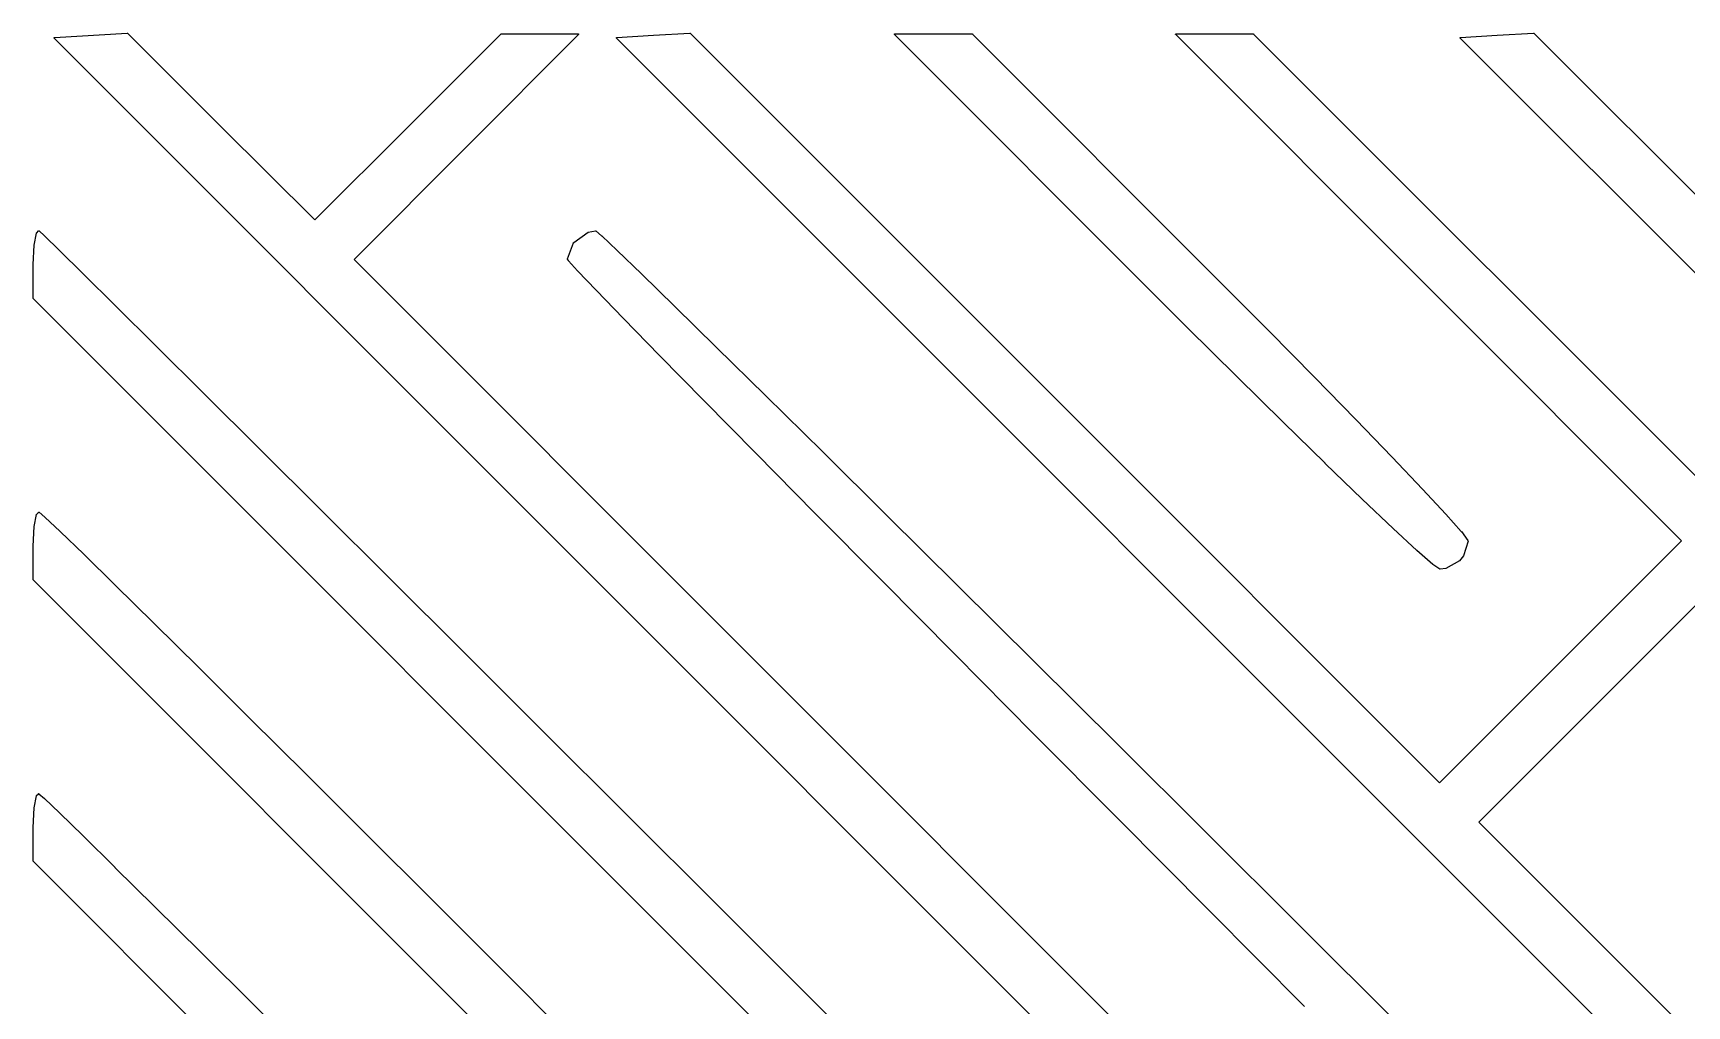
# Model space of a CAD drawing. Extents: x 110 to 150, y -100 to -60.
# Drawn here: x 110.01 to 129.93, y -71.71 to -60 of the extents above; entities that cross this region are included whole.
import ezdxf

# ---------------------------------------------------------------- set-up
doc = ezdxf.new("R2010")
doc.units = 0
doc.layers.add('BLACK', color=7, linetype='CONTINUOUS')

msp = doc.modelspace()

# ---------------------------------------------------------------- linework, layer by layer
at = {"layer": 'BLACK', "linetype": 'CONTINUOUS'}
for p, q in [((110.266, -60.059), (110.267, -60.0588)), ((110.266, -60.0592), (110.266, -60.059)), ((110.266, -60.0593), (110.266, -60.0592)), ((110.266, -60.0597), (110.266, -60.0593)), ((110.266, -60.06), (110.266, -60.0597)), ((110.266, -60.0601), (110.266, -60.06)), ((110.266, -60.0603), (110.266, -60.0601)), ((110.266, -60.0606), (110.266, -60.0603)), ((110.266, -60.0609), (110.266, -60.0606)), ((110.266, -60.0611), (110.266, -60.0609)), ((110.266, -60.0613), (110.266, -60.0611)), ((110.266, -60.0616), (110.266, -60.0613)), ((110.266, -60.0619), (110.266, -60.0616)), ((110.266, -60.0621), (110.266, -60.0619)), ((110.266, -60.0622), (110.266, -60.0621)), ((110.266, -60.0625), (110.266, -60.0622)), ((110.266, -60.0629), (110.266, -60.0625)), ((110.266, -60.063), (110.266, -60.0629)), ((110.267, -60.0631), (110.266, -60.063)), ((110.267, -60.0576), (110.268, -60.0574)), ((110.267, -60.0577), (110.267, -60.0576)), ((110.267, -60.0579), (110.267, -60.0577)), ((110.267, -60.0582), (110.267, -60.0579)), ((110.267, -60.0583), (110.267, -60.0582)), ((110.267, -60.0585), (110.267, -60.0583)), ((110.267, -60.0588), (110.267, -60.0585)), ((110.267, -60.0634), (110.267, -60.0631)), ((110.267, -60.0637), (110.267, -60.0634)), ((110.267, -60.0638), (110.267, -60.0637)), ((110.267, -60.064), (110.267, -60.0638)), ((110.267, -60.0642), (110.267, -60.064)), ((110.267, -60.0645), (110.267, -60.0642)), ((130.123, -79.9188), (110.267, -60.0645)), ((110.267, -60.0645), (110.267, -60.0645)), ((110.268, -60.0568), (110.269, -60.0567)), ((110.268, -60.0569), (110.268, -60.0568)), ((110.268, -60.057), (110.268, -60.0569)), ((110.268, -60.0572), (110.268, -60.057)), ((110.268, -60.0574), (110.268, -60.0572)), ((110.269, -60.0563), (110.27, -60.0562)), ((110.269, -60.0564), (110.269, -60.0563)), ((110.269, -60.0565), (110.269, -60.0564)), ((110.269, -60.0564), (110.269, -60.0564)), ((110.269, -60.0567), (110.269, -60.0565)), ((110.27, -60.0561), (110.271, -60.056)), ((110.27, -60.0562), (110.27, -60.0561)), ((110.27, -60.0561), (110.27, -60.0561)), ((110.27, -60.0561), (110.27, -60.0561)), ((110.271, -60.056), (111.149, -60.0038)), ((111.149, -60.0038), (111.149, -60.0038)), ((111.149, -60.0038), (111.149, -60.0038)), ((111.149, -60.0038), (111.149, -60.0038)), ((111.149, -60.0038), (111.15, -60.0038)), ((111.15, -60.0038), (111.15, -60.0038)), ((111.15, -60.0038), (111.15, -60.0039)), ((111.15, -60.0039), (111.15, -60.0039)), ((111.15, -60.0039), (111.151, -60.004)), ((111.151, -60.004), (111.151, -60.0041)), ((111.151, -60.0041), (111.151, -60.0041)), ((111.151, -60.0041), (111.151, -60.0042)), ((111.151, -60.0042), (111.152, -60.0043)), ((111.152, -60.0043), (111.152, -60.0045)), ((111.152, -60.0045), (111.152, -60.0046)), ((111.152, -60.0046), (111.152, -60.0046)), ((111.152, -60.0046), (111.153, -60.0049)), ((111.153, -60.0049), (111.153, -60.0051)), ((111.153, -60.0051), (111.153, -60.0052)), ((111.153, -60.0052), (111.153, -60.0052)), ((111.153, -60.0052), (112.281, -61.1308)), ((114.525, -61.1357), (115.648, -60.0151)), ((116.582, -60.0222), (115.229, -61.3773)), ((115.648, -60.0148), (115.649, -60.0145)), ((115.648, -60.0151), (115.648, -60.0148)), ((115.648, -60.0151), (115.648, -60.0151)), ((115.649, -60.014), (115.65, -60.0139)), ((115.649, -60.0143), (115.649, -60.014)), ((115.649, -60.014), (115.649, -60.014)), ((115.649, -60.014), (115.649, -60.014)), ((115.649, -60.0145), (115.649, -60.0143)), ((115.649, -60.0145), (115.649, -60.0145)), ((115.649, -60.0145), (115.649, -60.0145)), ((115.65, -60.0138), (115.651, -60.0137)), ((115.65, -60.0139), (115.65, -60.0138)), ((115.65, -60.0138), (115.65, -60.0138)), ((115.65, -60.0138), (115.65, -60.0138)), ((115.651, -60.0137), (115.651, -60.0137)), ((115.651, -60.0137), (116.578, -60.0137)), ((116.578, -60.0137), (116.579, -60.0137)), ((116.579, -60.0137), (116.579, -60.0138)), ((116.579, -60.0138), (116.579, -60.0138)), ((116.579, -60.0138), (116.579, -60.0138)), ((116.579, -60.0138), (116.58, -60.0139)), ((116.58, -60.0139), (116.58, -60.0141)), ((116.58, -60.0141), (116.58, -60.0141)), ((116.58, -60.0141), (116.58, -60.0141)), ((116.58, -60.0141), (116.581, -60.0144)), ((116.581, -60.0144), (116.581, -60.0145)), ((116.581, -60.0145), (116.581, -60.0145)), ((116.581, -60.0145), (116.581, -60.0145)), ((116.581, -60.0145), (116.582, -60.0148)), ((116.582, -60.0148), (116.582, -60.0152)), ((116.582, -60.0152), (116.582, -60.0152)), ((116.582, -60.0152), (116.582, -60.0152)), ((116.582, -60.0152), (116.582, -60.0154)), ((116.582, -60.0154), (116.583, -60.0159)), ((116.583, -60.0214), (116.582, -60.0215)), ((116.582, -60.0215), (116.582, -60.0215)), ((116.582, -60.0215), (116.582, -60.0218)), ((116.582, -60.0218), (116.582, -60.0222)), ((116.583, -60.0159), (116.583, -60.0159)), ((116.583, -60.0159), (116.583, -60.0159)), ((116.583, -60.0159), (116.583, -60.0164)), ((116.583, -60.0164), (116.583, -60.0168)), ((116.583, -60.0168), (116.583, -60.0168)), ((116.583, -60.0168), (116.583, -60.0168)), ((116.583, -60.0168), (116.583, -60.0173)), ((116.583, -60.0173), (116.583, -60.0177)), ((116.583, -60.0177), (116.583, -60.0177)), ((116.583, -60.0177), (116.583, -60.0177)), ((116.583, -60.0177), (116.583, -60.0182)), ((116.583, -60.0182), (116.583, -60.0187)), ((116.583, -60.0187), (116.583, -60.0187)), ((116.583, -60.0187), (116.583, -60.0187)), ((116.583, -60.0187), (116.583, -60.0191)), ((116.583, -60.0191), (116.583, -60.0197)), ((116.583, -60.0197), (116.583, -60.0197)), ((116.583, -60.0197), (116.583, -60.0197)), ((116.583, -60.0197), (116.583, -60.0199)), ((116.583, -60.0199), (116.583, -60.0206)), ((116.583, -60.0206), (116.583, -60.0206)), ((116.583, -60.0206), (116.583, -60.0206)), ((116.583, -60.0206), (116.583, -60.0209)), ((116.583, -60.0209), (116.583, -60.0214)), ((117.039, -60.06), (117.04, -60.0597)), ((117.039, -60.0601), (117.039, -60.06)), ((117.039, -60.0603), (117.039, -60.0601)), ((117.039, -60.0606), (117.039, -60.0603)), ((117.039, -60.0609), (117.039, -60.0606)), ((117.039, -60.0611), (117.039, -60.0609)), ((117.039, -60.0613), (117.039, -60.0611)), ((117.039, -60.0616), (117.039, -60.0613)), ((117.039, -60.0619), (117.039, -60.0616)), ((117.039, -60.0621), (117.039, -60.0619)), ((117.039, -60.0622), (117.039, -60.0621)), ((117.04, -60.0625), (117.039, -60.0622)), ((117.04, -60.0579), (117.041, -60.0577)), ((117.04, -60.0582), (117.04, -60.0579)), ((117.04, -60.0583), (117.04, -60.0582)), ((117.04, -60.0585), (117.04, -60.0583)), ((117.04, -60.0588), (117.04, -60.0585)), ((117.04, -60.059), (117.04, -60.0588)), ((117.04, -60.0592), (117.04, -60.059)), ((117.04, -60.0593), (117.04, -60.0592)), ((117.04, -60.0597), (117.04, -60.0593)), ((117.04, -60.0629), (117.04, -60.0625)), ((117.04, -60.063), (117.04, -60.0629)), ((117.04, -60.0631), (117.04, -60.063)), ((117.04, -60.0634), (117.04, -60.0631)), ((117.04, -60.0637), (117.04, -60.0634)), ((117.04, -60.0638), (117.04, -60.0637)), ((117.04, -60.064), (117.04, -60.0638)), ((117.041, -60.0642), (117.04, -60.064)), ((117.041, -60.0569), (117.042, -60.0568)), ((117.041, -60.057), (117.041, -60.0569)), ((117.041, -60.0572), (117.041, -60.057)), ((117.041, -60.0574), (117.041, -60.0572)), ((117.041, -60.0576), (117.041, -60.0574)), ((117.041, -60.0577), (117.041, -60.0576)), ((117.041, -60.0645), (117.041, -60.0642)), ((133.721, -76.7438), (117.041, -60.0645)), ((117.041, -60.0645), (117.041, -60.0645)), ((117.042, -60.0564), (117.043, -60.0563)), ((117.042, -60.0565), (117.042, -60.0564)), ((117.042, -60.0564), (117.042, -60.0564)), ((117.042, -60.0567), (117.042, -60.0565)), ((117.042, -60.0568), (117.042, -60.0567)), ((117.043, -60.0562), (117.043, -60.0561)), ((117.043, -60.0561), (117.043, -60.0561)), ((117.043, -60.0561), (117.044, -60.0561)), ((117.043, -60.0563), (117.043, -60.0562)), ((117.044, -60.056), (117.484, -60.0299)), ((117.044, -60.0561), (117.044, -60.056)), ((117.484, -60.0299), (117.924, -60.0037)), ((117.484, -60.0299), (117.484, -60.0299)), ((117.924, -60.0037), (117.924, -60.0037)), ((117.924, -60.0037), (117.924, -60.0037)), ((117.924, -60.0037), (117.924, -60.0037)), ((117.924, -60.0037), (117.925, -60.0038)), ((117.925, -60.0038), (117.925, -60.0038)), ((117.925, -60.0038), (117.925, -60.0038)), ((117.925, -60.0038), (117.925, -60.0038)), ((117.925, -60.0038), (117.926, -60.0039)), ((117.926, -60.0039), (117.926, -60.004)), ((117.926, -60.004), (117.926, -60.0041)), ((117.926, -60.0041), (117.926, -60.0041)), ((117.926, -60.0041), (117.927, -60.0043)), ((117.927, -60.0043), (117.927, -60.0044)), ((117.927, -60.0044), (117.927, -60.0045)), ((117.927, -60.0045), (117.927, -60.0046)), ((117.927, -60.0046), (117.928, -60.0048)), ((117.928, -60.0048), (117.928, -60.005)), ((117.928, -60.005), (117.928, -60.0051)), ((117.928, -60.0051), (117.928, -60.0052)), ((117.928, -60.0052), (122.442, -64.5184)), ((120.386, -60.0172), (120.387, -60.0167)), ((120.386, -60.0176), (120.386, -60.0172)), ((120.386, -60.0177), (120.386, -60.0176)), ((120.386, -60.0183), (120.386, -60.0177)), ((120.386, -60.0177), (120.386, -60.0177)), ((120.386, -60.0186), (120.386, -60.0183)), ((120.386, -60.0191), (120.386, -60.0186)), ((120.386, -60.0186), (120.386, -60.0186)), ((120.386, -60.0186), (120.386, -60.0186)), ((120.386, -60.0196), (120.386, -60.0191)), ((120.386, -60.02), (120.386, -60.0196)), ((120.386, -60.0196), (120.386, -60.0196)), ((120.386, -60.0196), (120.386, -60.0196)), ((120.387, -60.0205), (120.386, -60.02)), ((120.387, -60.0155), (120.388, -60.0151)), ((120.387, -60.0159), (120.387, -60.0155)), ((120.387, -60.0163), (120.387, -60.0159)), ((120.387, -60.0159), (120.387, -60.0159)), ((120.387, -60.0159), (120.387, -60.0159)), ((120.387, -60.0167), (120.387, -60.0163)), ((120.387, -60.0167), (120.387, -60.0167)), ((120.387, -60.0167), (120.387, -60.0167)), ((120.387, -60.0209), (120.387, -60.0205)), ((120.387, -60.0205), (120.387, -60.0205)), ((120.387, -60.0205), (120.387, -60.0205)), ((120.387, -60.0214), (120.387, -60.0209)), ((120.387, -60.0217), (120.387, -60.0214)), ((120.387, -60.0214), (120.387, -60.0214)), ((120.387, -60.0214), (120.387, -60.0214)), ((120.388, -60.0222), (120.387, -60.0217)), ((120.388, -60.0145), (120.389, -60.0143)), ((120.388, -60.0148), (120.388, -60.0145)), ((120.388, -60.0145), (120.388, -60.0145)), ((120.388, -60.0145), (120.388, -60.0145)), ((120.388, -60.0151), (120.388, -60.0148)), ((120.388, -60.0151), (120.388, -60.0151)), ((120.388, -60.0151), (120.388, -60.0151)), ((123.604, -63.2395), (120.388, -60.0222)), ((120.388, -60.0222), (120.388, -60.0222)), ((120.389, -60.014), (120.39, -60.0139)), ((120.389, -60.0143), (120.389, -60.014)), ((120.389, -60.014), (120.389, -60.014)), ((120.389, -60.014), (120.389, -60.014)), ((120.39, -60.0138), (120.391, -60.0137)), ((120.39, -60.0139), (120.39, -60.0138)), ((120.39, -60.0138), (120.39, -60.0138)), ((120.39, -60.0138), (120.39, -60.0138)), ((120.391, -60.0137), (120.391, -60.0137)), ((120.391, -60.0137), (121.323, -60.0137)), ((121.323, -60.0137), (121.324, -60.0138)), ((121.323, -60.0137), (121.323, -60.0137)), ((121.324, -60.0138), (121.324, -60.0138)), ((121.324, -60.0138), (121.324, -60.0138)), ((121.324, -60.0138), (121.324, -60.0139)), ((121.324, -60.0139), (121.324, -60.0141)), ((121.324, -60.0141), (121.325, -60.0141)), ((121.325, -60.0141), (121.325, -60.0141)), ((121.325, -60.0141), (121.325, -60.0143)), ((121.325, -60.0143), (121.325, -60.0145)), ((121.325, -60.0145), (121.325, -60.0145)), ((121.325, -60.0145), (121.325, -60.0145)), ((121.325, -60.0145), (121.326, -60.0148)), ((121.326, -60.0148), (121.326, -60.0151)), ((121.326, -60.0151), (124.31, -63.0001)), ((123.773, -60.0163), (123.774, -60.0159)), ((123.773, -60.0167), (123.773, -60.0163)), ((123.773, -60.0172), (123.773, -60.0167)), ((123.773, -60.0167), (123.773, -60.0167)), ((123.773, -60.0167), (123.773, -60.0167)), ((123.773, -60.0176), (123.773, -60.0172)), ((123.773, -60.0177), (123.773, -60.0176)), ((123.773, -60.0183), (123.773, -60.0177)), ((123.773, -60.0177), (123.773, -60.0177)), ((123.773, -60.0186), (123.773, -60.0183)), ((123.773, -60.0191), (123.773, -60.0186)), ((123.773, -60.0186), (123.773, -60.0186)), ((123.773, -60.0186), (123.773, -60.0186)), ((123.773, -60.0196), (123.773, -60.0191)), ((123.773, -60.02), (123.773, -60.0196)), ((123.773, -60.0196), (123.773, -60.0196)), ((123.773, -60.0196), (123.773, -60.0196)), ((123.773, -60.0205), (123.773, -60.02)), ((123.773, -60.021), (123.773, -60.0205)), ((123.773, -60.0205), (123.773, -60.0205)), ((123.773, -60.0205), (123.773, -60.0205)), ((123.774, -60.0214), (123.773, -60.021)), ((123.774, -60.0151), (123.775, -60.0148)), ((123.774, -60.0155), (123.774, -60.0151)), ((123.774, -60.0151), (123.774, -60.0151)), ((123.774, -60.0151), (123.774, -60.0151)), ((123.774, -60.0159), (123.774, -60.0155)), ((123.774, -60.0159), (123.774, -60.0159)), ((123.774, -60.0159), (123.774, -60.0159)), ((123.774, -60.0217), (123.774, -60.0214)), ((123.774, -60.0214), (123.774, -60.0214)), ((123.774, -60.0214), (123.774, -60.0214)), ((123.774, -60.0222), (123.774, -60.0217)), ((129.865, -66.1148), (123.774, -60.0222)), ((123.774, -60.0222), (123.774, -60.0222)), ((123.775, -60.0143), (123.776, -60.014)), ((123.775, -60.0145), (123.775, -60.0143)), ((123.775, -60.0148), (123.775, -60.0145)), ((123.775, -60.0145), (123.775, -60.0145)), ((123.775, -60.0145), (123.775, -60.0145)), ((123.776, -60.0139), (123.777, -60.0138)), ((123.776, -60.014), (123.776, -60.0139)), ((123.776, -60.014), (123.776, -60.014)), ((123.776, -60.014), (123.776, -60.014)), ((123.777, -60.0138), (123.777, -60.0137)), ((123.777, -60.0137), (123.778, -60.0137)), ((123.777, -60.0138), (123.777, -60.0138)), ((123.777, -60.0138), (123.777, -60.0138)), ((123.778, -60.0137), (124.709, -60.0137)), ((124.709, -60.0137), (124.709, -60.0137)), ((124.709, -60.0137), (124.71, -60.0138)), ((124.71, -60.0138), (124.71, -60.0138)), ((124.71, -60.0138), (124.71, -60.0138)), ((124.71, -60.0138), (124.71, -60.0139)), ((124.71, -60.0139), (124.71, -60.0141)), ((124.71, -60.0141), (124.71, -60.0141)), ((124.71, -60.0141), (124.711, -60.0141)), ((124.711, -60.0141), (124.711, -60.0143)), ((124.711, -60.0143), (124.711, -60.0145)), ((124.711, -60.0145), (124.711, -60.0145)), ((124.711, -60.0145), (124.711, -60.0145)), ((124.711, -60.0145), (124.712, -60.0148)), ((124.712, -60.0148), (124.712, -60.0151)), ((124.712, -60.0151), (137.348, -72.6517)), ((127.199, -60.0597), (127.2, -60.0593)), ((127.199, -60.06), (127.199, -60.0597)), ((127.199, -60.0601), (127.199, -60.06)), ((127.199, -60.0603), (127.199, -60.0601)), ((127.199, -60.0606), (127.199, -60.0603)), ((127.199, -60.0609), (127.199, -60.0606)), ((127.199, -60.0611), (127.199, -60.0609)), ((127.199, -60.0613), (127.199, -60.0611)), ((127.199, -60.0616), (127.199, -60.0613)), ((127.199, -60.0619), (127.199, -60.0616)), ((127.199, -60.0621), (127.199, -60.0619)), ((127.199, -60.0622), (127.199, -60.0621)), ((127.2, -60.0625), (127.199, -60.0622)), ((127.2, -60.0579), (127.201, -60.0577)), ((127.2, -60.0582), (127.2, -60.0579)), ((127.2, -60.0583), (127.2, -60.0582)), ((127.2, -60.0585), (127.2, -60.0583)), ((127.2, -60.0587), (127.2, -60.0585)), ((127.2, -60.059), (127.2, -60.0587)), ((127.2, -60.0592), (127.2, -60.059)), ((127.2, -60.0593), (127.2, -60.0592)), ((127.2, -60.0629), (127.2, -60.0625)), ((127.2, -60.063), (127.2, -60.0629)), ((127.2, -60.0631), (127.2, -60.063)), ((127.2, -60.0634), (127.2, -60.0631)), ((127.2, -60.0637), (127.2, -60.0634)), ((127.2, -60.0638), (127.2, -60.0637)), ((127.2, -60.064), (127.2, -60.0638)), ((127.2, -60.0642), (127.2, -60.064)), ((127.201, -60.0645), (127.2, -60.0642)), ((127.201, -60.0569), (127.202, -60.0568)), ((127.201, -60.057), (127.201, -60.0569)), ((127.201, -60.0572), (127.201, -60.057)), ((127.201, -60.0574), (127.201, -60.0572)), ((127.201, -60.0576), (127.201, -60.0574)), ((127.201, -60.0577), (127.201, -60.0576)), ((138.589, -71.452), (127.201, -60.0645)), ((127.201, -60.0645), (127.201, -60.0645)), ((127.202, -60.0564), (127.203, -60.0563)), ((127.202, -60.0565), (127.202, -60.0564)), ((127.202, -60.0564), (127.202, -60.0564)), ((127.202, -60.0567), (127.202, -60.0565)), ((127.202, -60.0568), (127.202, -60.0567)), ((127.203, -60.0562), (127.203, -60.0561)), ((127.203, -60.0561), (127.203, -60.0561)), ((127.203, -60.0561), (127.204, -60.0561)), ((127.203, -60.0563), (127.203, -60.0562)), ((127.204, -60.056), (127.644, -60.0299)), ((127.204, -60.0561), (127.204, -60.056)), ((127.644, -60.0299), (128.084, -60.0037)), ((128.084, -60.0037), (128.085, -60.0037)), ((128.085, -60.0037), (128.086, -60.0038)), ((128.085, -60.0037), (128.085, -60.0037)), ((128.085, -60.0037), (128.085, -60.0037)), ((128.085, -60.0037), (128.085, -60.0037)), ((128.086, -60.0038), (128.086, -60.0038)), ((128.086, -60.0038), (128.086, -60.0038)), ((128.086, -60.0038), (128.086, -60.0039)), ((128.086, -60.0039), (128.086, -60.004)), ((128.086, -60.004), (128.087, -60.0041)), ((128.087, -60.0041), (128.087, -60.0041)), ((128.087, -60.0041), (128.087, -60.0043)), ((128.087, -60.0043), (128.087, -60.0044)), ((128.087, -60.0044), (128.087, -60.0045)), ((128.087, -60.0045), (128.088, -60.0045)), ((128.088, -60.0045), (128.088, -60.0048)), ((128.088, -60.0048), (128.088, -60.005)), ((128.088, -60.005), (128.088, -60.0051)), ((128.088, -60.0051), (128.088, -60.0052)), ((128.088, -60.0052), (139.037, -70.9532)), ((112.281, -61.1308), (113.405, -62.2529)), ((113.405, -62.2529), (114.525, -61.1358)), ((114.525, -61.1358), (114.525, -61.1357)), ((114.525, -61.1357), (114.525, -61.1357)), ((115.229, -61.3773), (113.879, -62.7289)), ((110.026, -62.5559), (110.056, -62.411)), ((110.056, -62.4106), (110.057, -62.4103)), ((110.056, -62.4109), (110.056, -62.4106)), ((110.056, -62.411), (110.056, -62.4109)), ((110.057, -62.4089), (110.058, -62.4086)), ((110.057, -62.4092), (110.057, -62.4089)), ((110.057, -62.4093), (110.057, -62.4092)), ((110.057, -62.4094), (110.057, -62.4093)), ((110.057, -62.4097), (110.057, -62.4094)), ((110.057, -62.41), (110.057, -62.4097)), ((110.057, -62.4102), (110.057, -62.41)), ((110.057, -62.4103), (110.057, -62.4102)), ((110.058, -62.4086), (110.079, -62.3859)), ((110.079, -62.3852), (110.08, -62.385)), ((110.079, -62.3853), (110.079, -62.3852)), ((110.079, -62.3856), (110.079, -62.3853)), ((110.079, -62.3853), (110.079, -62.3853)), ((110.079, -62.3859), (110.079, -62.3856)), ((110.079, -62.3859), (110.079, -62.3859)), ((110.08, -62.3848), (110.081, -62.3846)), ((110.08, -62.385), (110.08, -62.3848)), ((110.08, -62.3848), (110.08, -62.3848)), ((110.08, -62.3848), (110.08, -62.3848)), ((110.081, -62.3845), (110.082, -62.3844)), ((110.081, -62.3846), (110.081, -62.3845)), ((110.081, -62.3845), (110.081, -62.3845)), ((110.081, -62.3845), (110.081, -62.3845)), ((110.082, -62.3844), (110.082, -62.3843)), ((110.082, -62.3843), (110.082, -62.3843)), ((110.082, -62.3843), (110.082, -62.3843)), ((110.082, -62.3843), (110.082, -62.3844)), ((110.082, -62.3844), (110.083, -62.3844)), ((110.083, -62.3844), (110.083, -62.3844)), ((110.083, -62.3844), (110.083, -62.3844)), ((110.083, -62.3844), (110.083, -62.3845)), ((110.083, -62.3845), (110.084, -62.3846)), ((110.084, -62.3846), (110.084, -62.3847)), ((110.084, -62.3847), (110.084, -62.3847)), ((110.084, -62.3847), (110.084, -62.3848)), ((110.084, -62.3848), (110.085, -62.3851)), ((110.085, -62.3851), (110.085, -62.3851)), ((110.085, -62.3851), (110.085, -62.3851)), ((110.085, -62.3851), (110.085, -62.3853)), ((110.085, -62.3853), (110.086, -62.3856)), ((110.086, -62.3856), (110.15, -62.4447)), ((110.15, -62.4447), (110.15, -62.4447)), ((110.15, -62.4447), (110.15, -62.4447)), ((110.15, -62.4447), (110.15, -62.4448)), ((110.15, -62.4448), (110.329, -62.6181)), ((116.449, -62.7221), (116.522, -62.5264)), ((116.522, -62.5255), (116.523, -62.5251)), ((116.522, -62.5259), (116.522, -62.5255)), ((116.522, -62.5255), (116.522, -62.5255)), ((116.522, -62.5255), (116.522, -62.5255)), ((116.522, -62.5264), (116.522, -62.5259)), ((116.522, -62.5264), (116.522, -62.5264)), ((116.523, -62.5244), (116.524, -62.5241)), ((116.523, -62.5247), (116.523, -62.5244)), ((116.523, -62.5248), (116.523, -62.5247)), ((116.523, -62.5247), (116.523, -62.5247)), ((116.523, -62.5251), (116.523, -62.5248)), ((116.524, -62.5241), (116.697, -62.3997)), ((116.524, -62.5241), (116.524, -62.5241)), ((116.524, -62.5241), (116.524, -62.5241)), ((116.524, -62.5241), (116.524, -62.5241)), ((116.697, -62.3997), (116.698, -62.3996)), ((116.697, -62.3997), (116.697, -62.3997)), ((116.698, -62.3992), (116.699, -62.3991)), ((116.698, -62.3994), (116.698, -62.3992)), ((116.698, -62.3992), (116.698, -62.3992)), ((116.698, -62.3995), (116.698, -62.3994)), ((116.698, -62.3996), (116.698, -62.3995)), ((116.699, -62.3989), (116.787, -62.3844)), ((116.699, -62.399), (116.699, -62.3989)), ((116.699, -62.3989), (116.699, -62.3989)), ((116.699, -62.3989), (116.699, -62.3989)), ((116.699, -62.3991), (116.699, -62.399)), ((116.787, -62.3844), (116.787, -62.3843)), ((116.787, -62.3843), (116.788, -62.3844)), ((116.787, -62.3844), (116.787, -62.3844)), ((116.787, -62.3844), (116.787, -62.3844)), ((116.788, -62.3844), (116.788, -62.3843)), ((116.788, -62.3843), (116.788, -62.3844)), ((116.788, -62.3844), (116.788, -62.3844)), ((116.788, -62.3844), (116.789, -62.3844)), ((116.789, -62.3844), (116.789, -62.3845)), ((116.789, -62.3845), (116.789, -62.3845)), ((116.789, -62.3845), (116.789, -62.3846)), ((116.789, -62.3846), (116.79, -62.3847)), ((116.79, -62.3847), (116.79, -62.3848)), ((116.79, -62.3848), (116.79, -62.3849)), ((116.79, -62.3849), (116.79, -62.385)), ((116.79, -62.385), (116.791, -62.3851)), ((116.791, -62.3851), (116.791, -62.3853)), ((116.791, -62.3853), (116.791, -62.3854)), ((116.791, -62.3854), (116.791, -62.3855)), ((116.791, -62.3855), (116.861, -62.4446)), ((116.861, -62.4446), (116.861, -62.4447)), ((116.861, -62.4447), (116.861, -62.4447)), ((116.861, -62.4447), (116.862, -62.4448)), ((116.862, -62.4448), (117.046, -62.6189)), ((110.014, -62.7911), (110.026, -62.5567)), ((110.026, -62.5562), (110.026, -62.5559)), ((110.026, -62.5566), (110.026, -62.5562)), ((110.026, -62.5567), (110.026, -62.5566)), ((110.329, -62.6181), (110.329, -62.6181)), ((110.329, -62.6181), (110.329, -62.6181)), ((110.329, -62.6181), (110.616, -62.9003)), ((113.879, -62.7289), (131.93, -80.7802)), ((116.448, -62.7229), (116.449, -62.7225)), ((116.448, -62.723), (116.448, -62.7229)), ((116.448, -62.7235), (116.448, -62.723)), ((116.448, -62.723), (116.448, -62.723)), ((116.448, -62.7239), (116.448, -62.7235)), ((116.448, -62.724), (116.448, -62.7239)), ((116.448, -62.7244), (116.448, -62.724)), ((116.448, -62.724), (116.448, -62.724)), ((116.448, -62.7249), (116.448, -62.7244)), ((116.448, -62.725), (116.448, -62.7249)), ((116.448, -62.7249), (116.448, -62.7249)), ((116.449, -62.7254), (116.448, -62.725)), ((116.449, -62.7225), (116.449, -62.7221)), ((116.449, -62.7258), (116.449, -62.7254)), ((116.449, -62.7259), (116.449, -62.7258)), ((116.449, -62.7263), (116.449, -62.7259)), ((116.449, -62.7259), (116.449, -62.7259)), ((116.449, -62.7267), (116.449, -62.7263)), ((116.46, -62.7428), (116.449, -62.7267)), ((116.449, -62.7267), (116.449, -62.7267)), ((117.046, -62.6189), (117.047, -62.619)), ((117.047, -62.619), (117.047, -62.619)), ((117.047, -62.619), (117.341, -62.9033)), ((110.014, -62.7912), (110.014, -62.7911)), ((110.014, -62.7913), (110.014, -62.7912)), ((110.014, -63.1934), (110.014, -62.7913)), ((110.616, -62.9003), (110.616, -62.9003)), ((110.616, -62.9003), (110.616, -62.9003)), ((110.616, -62.9003), (111.007, -63.2857)), ((116.461, -62.743), (116.46, -62.7428)), ((116.461, -62.7432), (116.461, -62.743)), ((116.461, -62.7433), (116.461, -62.7432)), ((116.571, -62.8639), (116.461, -62.7433)), ((116.571, -62.864), (116.571, -62.8639)), ((116.571, -62.8639), (116.571, -62.8639)), ((116.571, -62.8639), (116.571, -62.8639)), ((116.793, -63.0972), (116.571, -62.864)), ((117.341, -62.9033), (117.341, -62.9033)), ((117.341, -62.9033), (117.741, -63.293)), ((116.793, -63.0973), (116.793, -63.0972)), ((117.124, -63.4384), (116.793, -63.0973)), ((124.31, -63.0001), (124.31, -63.0001)), ((124.31, -63.0001), (124.897, -63.5892)), ((110.014, -63.1939), (110.014, -63.1934)), ((110.014, -63.1943), (110.014, -63.1939)), ((110.014, -63.1944), (110.014, -63.1943)), ((110.014, -63.1943), (110.014, -63.1943)), ((110.014, -63.1948), (110.014, -63.1944)), ((110.014, -63.1953), (110.014, -63.1948)), ((110.014, -63.1957), (110.014, -63.1953)), ((110.014, -63.1953), (110.014, -63.1953)), ((110.014, -63.1953), (110.014, -63.1953)), ((110.014, -63.1961), (110.014, -63.1957)), ((110.015, -63.1962), (110.014, -63.1961)), ((110.014, -63.1961), (110.014, -63.1961)), ((110.015, -63.1965), (110.015, -63.1962)), ((110.015, -63.1969), (110.015, -63.1965)), ((119.942, -73.1241), (110.015, -63.1969)), ((110.015, -63.1969), (110.015, -63.1969)), ((111.007, -63.2857), (111.007, -63.2857)), ((111.007, -63.2857), (111.494, -63.7689)), ((117.741, -63.293), (117.741, -63.293)), ((117.741, -63.293), (117.741, -63.293)), ((117.741, -63.293), (118.241, -63.7832)), ((123.912, -63.5469), (123.604, -63.2395)), ((123.604, -63.2395), (123.604, -63.2395)), ((117.124, -63.4385), (117.124, -63.4384)), ((117.558, -63.8826), (117.124, -63.4385)), ((124.509, -64.139), (123.912, -63.5469)), ((123.912, -63.5469), (123.912, -63.5469)), ((123.912, -63.5469), (123.912, -63.5469)), ((124.897, -63.5892), (124.897, -63.5892)), ((124.897, -63.5892), (125.445, -64.1449)), ((111.494, -63.7689), (111.494, -63.769)), ((111.494, -63.769), (111.494, -63.769)), ((111.494, -63.769), (112.074, -64.3443)), ((117.558, -63.8827), (117.558, -63.8826)), ((118.091, -64.425), (117.558, -63.8827)), ((118.241, -63.7832), (118.241, -63.7832)), ((118.241, -63.7832), (118.837, -64.3691)), ((125.066, -64.6879), (124.509, -64.139)), ((124.509, -64.139), (124.509, -64.139)), ((124.509, -64.139), (124.509, -64.139)), ((125.445, -64.1449), (125.445, -64.1449)), ((125.445, -64.1449), (125.445, -64.145)), ((125.445, -64.145), (125.943, -64.6553)), ((112.074, -64.3443), (112.074, -64.3443)), ((112.074, -64.3443), (112.74, -65.0064)), ((118.091, -64.4251), (118.091, -64.425)), ((118.091, -64.425), (118.091, -64.425)), ((118.717, -65.0608), (118.091, -64.4251)), ((118.837, -64.3691), (118.837, -64.3691)), ((118.837, -64.3691), (119.523, -65.0458)), ((122.442, -64.5184), (126.952, -69.028)), ((125.574, -65.1825), (125.066, -64.6879)), ((125.066, -64.6879), (125.066, -64.6879)), ((125.066, -64.6879), (125.066, -64.6879)), ((125.943, -64.6553), (125.943, -64.6553)), ((125.943, -64.6553), (125.943, -64.6553)), ((125.943, -64.6553), (126.381, -65.1084)), ((112.74, -65.0064), (112.74, -65.0064)), ((112.74, -65.0064), (113.487, -65.7496)), ((118.718, -65.0608), (118.717, -65.0608)), ((119.433, -65.7851), (118.718, -65.0608)), ((119.523, -65.0458), (119.523, -65.0458)), ((119.523, -65.0458), (120.294, -65.8086)), ((126.381, -65.1084), (126.381, -65.1084)), ((126.381, -65.1084), (126.381, -65.1084)), ((126.381, -65.1084), (126.746, -65.4922)), ((125.574, -65.1826), (125.574, -65.1825)), ((125.574, -65.1825), (125.574, -65.1825)), ((126.019, -65.612), (125.574, -65.1826)), ((126.746, -65.4922), (126.746, -65.4923)), ((126.746, -65.4923), (126.746, -65.4923)), ((126.746, -65.4923), (127.027, -65.795)), ((126.391, -65.9652), (126.019, -65.612)), ((126.019, -65.612), (126.019, -65.612)), ((126.019, -65.612), (126.019, -65.612)), ((110.026, -65.9425), (110.056, -65.7977)), ((110.056, -65.7976), (110.057, -65.7973)), ((110.056, -65.7977), (110.056, -65.7976)), ((110.057, -65.7956), (110.058, -65.7953)), ((110.057, -65.7958), (110.057, -65.7956)), ((110.057, -65.7959), (110.057, -65.7958)), ((110.057, -65.7961), (110.057, -65.7959)), ((110.057, -65.7964), (110.057, -65.7961)), ((110.057, -65.7967), (110.057, -65.7964)), ((110.057, -65.7968), (110.057, -65.7967)), ((110.057, -65.7969), (110.057, -65.7968)), ((110.057, -65.7973), (110.057, -65.7969)), ((110.058, -65.7953), (110.079, -65.7726)), ((110.079, -65.7719), (110.08, -65.7717)), ((110.079, -65.772), (110.079, -65.7719)), ((110.079, -65.7721), (110.079, -65.772)), ((110.079, -65.7723), (110.079, -65.7721)), ((110.079, -65.7725), (110.079, -65.7723)), ((110.079, -65.7726), (110.079, -65.7725)), ((110.08, -65.7714), (110.081, -65.7713)), ((110.08, -65.7715), (110.08, -65.7714)), ((110.08, -65.7716), (110.08, -65.7715)), ((110.08, -65.7717), (110.08, -65.7716)), ((110.081, -65.7712), (110.081, -65.7711)), ((110.081, -65.7711), (110.082, -65.7711)), ((110.081, -65.7713), (110.081, -65.7712)), ((110.081, -65.7712), (110.081, -65.7712)), ((110.082, -65.7711), (110.082, -65.771)), ((110.082, -65.771), (110.082, -65.771)), ((110.082, -65.771), (110.082, -65.771)), ((110.082, -65.771), (110.083, -65.771)), ((110.083, -65.771), (110.083, -65.771)), ((110.083, -65.771), (110.083, -65.7711)), ((110.083, -65.7711), (110.083, -65.7711)), ((110.083, -65.7711), (110.083, -65.7712)), ((110.083, -65.7712), (110.084, -65.7712)), ((110.084, -65.7712), (110.084, -65.7713)), ((110.084, -65.7713), (110.084, -65.7713)), ((110.084, -65.7713), (110.084, -65.7715)), ((110.084, -65.7715), (110.085, -65.7716)), ((110.085, -65.7716), (110.085, -65.7717)), ((110.085, -65.7717), (110.085, -65.7718)), ((110.085, -65.7718), (110.085, -65.772)), ((110.085, -65.772), (110.086, -65.7721)), ((110.086, -65.7721), (110.157, -65.831)), ((110.157, -65.831), (110.157, -65.831)), ((110.157, -65.831), (110.157, -65.8311)), ((110.157, -65.8311), (110.157, -65.8312)), ((110.157, -65.8312), (110.339, -66.0022)), ((113.487, -65.7496), (113.487, -65.7497)), ((113.487, -65.7497), (113.487, -65.7497)), ((113.487, -65.7497), (114.309, -66.5684)), ((120.233, -66.5931), (119.433, -65.7851)), ((119.433, -65.7851), (119.433, -65.7851)), ((120.294, -65.8086), (120.294, -65.8087)), ((120.294, -65.8087), (120.294, -65.8087)), ((120.294, -65.8087), (121.146, -66.6526)), ((127.027, -65.795), (127.027, -65.795)), ((127.027, -65.795), (127.027, -65.795)), ((127.027, -65.795), (127.027, -65.795)), ((127.027, -65.795), (127.213, -66.0046)), ((110.014, -66.1778), (110.026, -65.9433)), ((110.026, -65.9429), (110.026, -65.9425)), ((110.026, -65.9432), (110.026, -65.9429)), ((110.026, -65.9433), (110.026, -65.9432)), ((110.339, -66.0022), (110.339, -66.0023)), ((110.339, -66.0023), (110.339, -66.0023)), ((110.339, -66.0023), (110.624, -66.2773)), ((126.678, -66.2311), (126.391, -65.9652)), ((126.391, -65.9652), (126.391, -65.9652)), ((126.391, -65.9652), (126.391, -65.9652)), ((126.952, -69.028), (129.865, -66.1148)), ((127.213, -66.0046), (127.213, -66.0047)), ((127.213, -66.0047), (127.213, -66.0048)), ((127.213, -66.0048), (127.214, -66.0049)), ((127.214, -66.0049), (127.293, -66.1095)), ((127.295, -66.1209), (127.239, -66.2941)), ((127.293, -66.1095), (127.293, -66.1095)), ((127.293, -66.1095), (127.293, -66.1099)), ((127.293, -66.1099), (127.293, -66.1102)), ((127.293, -66.1102), (127.293, -66.1103)), ((127.293, -66.1103), (127.293, -66.1104)), ((127.293, -66.1104), (127.293, -66.1107)), ((127.293, -66.1107), (127.293, -66.1111)), ((127.293, -66.1111), (127.295, -66.1179)), ((127.295, -66.1179), (127.295, -66.118)), ((127.295, -66.118), (127.296, -66.1187)), ((127.296, -66.1202), (127.295, -66.1209)), ((127.295, -66.1209), (127.295, -66.1209)), ((127.296, -66.1187), (127.296, -66.119)), ((127.296, -66.119), (127.296, -66.1199)), ((127.296, -66.1199), (127.296, -66.1202)), ((110.014, -66.1779), (110.014, -66.1778)), ((110.014, -66.1778), (110.014, -66.1778)), ((110.014, -66.58), (110.014, -66.1779)), ((110.624, -66.2773), (110.624, -66.2774)), ((110.624, -66.2774), (110.624, -66.2774)), ((110.624, -66.2774), (111.003, -66.6482)), ((126.678, -66.2312), (126.678, -66.2311)), ((126.678, -66.2311), (126.678, -66.2311)), ((126.678, -66.2311), (126.678, -66.2311)), ((126.869, -66.3988), (126.678, -66.2312)), ((127.238, -66.2956), (127.193, -66.3548)), ((127.239, -66.2953), (127.238, -66.2956)), ((127.239, -66.2941), (127.239, -66.2941)), ((127.239, -66.2941), (127.239, -66.2945)), ((127.239, -66.2945), (127.239, -66.2947)), ((127.239, -66.2947), (127.239, -66.2949)), ((127.239, -66.2949), (127.239, -66.295)), ((127.239, -66.295), (127.239, -66.2953)), ((126.869, -66.3989), (126.869, -66.3988)), ((126.87, -66.3991), (126.869, -66.3989)), ((126.953, -66.4574), (126.87, -66.3991)), ((126.87, -66.3991), (126.87, -66.3991)), ((126.953, -66.4576), (126.953, -66.4574)), ((126.954, -66.4578), (126.953, -66.4576)), ((126.954, -66.4579), (126.954, -66.4578)), ((126.954, -66.458), (126.954, -66.4579)), ((126.954, -66.4579), (126.954, -66.4579)), ((126.955, -66.4582), (126.954, -66.458)), ((126.955, -66.4583), (126.955, -66.4582)), ((126.955, -66.4582), (126.955, -66.4582)), ((126.955, -66.4582), (126.955, -66.4582)), ((126.956, -66.4583), (126.955, -66.4583)), ((126.957, -66.4583), (126.956, -66.4583)), ((126.956, -66.4583), (126.956, -66.4583)), ((126.956, -66.4583), (126.956, -66.4583)), ((126.956, -66.4583), (126.956, -66.4583)), ((127.026, -66.4475), (126.957, -66.4583)), ((126.957, -66.4583), (126.957, -66.4583)), ((127.027, -66.4474), (127.026, -66.4475)), ((127.026, -66.4475), (127.026, -66.4475)), ((127.028, -66.447), (127.027, -66.4471)), ((127.027, -66.4471), (127.027, -66.4473)), ((127.027, -66.4473), (127.027, -66.4473)), ((127.027, -66.4473), (127.027, -66.4474)), ((127.191, -66.3561), (127.028, -66.447)), ((127.028, -66.447), (127.028, -66.447)), ((127.192, -66.3561), (127.191, -66.3561)), ((127.191, -66.3561), (127.191, -66.3561)), ((127.193, -66.3552), (127.192, -66.3555)), ((127.192, -66.3555), (127.192, -66.3555)), ((127.192, -66.3555), (127.192, -66.3556)), ((127.192, -66.3556), (127.192, -66.3558)), ((127.192, -66.3558), (127.192, -66.3561)), ((127.193, -66.3548), (127.193, -66.3548)), ((127.193, -66.3548), (127.193, -66.3548)), ((127.193, -66.3548), (127.193, -66.3549)), ((127.193, -66.3549), (127.193, -66.3552)), ((110.014, -66.5805), (110.014, -66.58)), ((110.014, -66.5809), (110.014, -66.5805)), ((110.014, -66.581), (110.014, -66.5809)), ((110.014, -66.5814), (110.014, -66.581)), ((110.014, -66.581), (110.014, -66.581)), ((110.014, -66.5819), (110.014, -66.5814)), ((110.014, -66.5823), (110.014, -66.5819)), ((110.014, -66.5819), (110.014, -66.5819)), ((110.014, -66.5819), (110.014, -66.5819)), ((110.014, -66.5827), (110.014, -66.5823)), ((110.014, -66.5828), (110.014, -66.5827)), ((110.015, -66.5828), (110.014, -66.5828)), ((110.015, -66.5831), (110.015, -66.5828)), ((110.015, -66.5835), (110.015, -66.5831)), ((110.015, -66.5836), (110.015, -66.5835)), ((118.418, -74.9868), (110.015, -66.5836)), ((111.003, -66.6482), (111.003, -66.6483)), ((111.003, -66.6483), (111.469, -67.1067)), ((114.309, -66.5684), (114.309, -66.5684)), ((114.309, -66.5684), (115.202, -67.4574)), ((121.112, -67.4799), (120.233, -66.5931)), ((120.233, -66.5931), (120.233, -66.5931)), ((121.146, -66.6526), (121.146, -66.6526)), ((121.146, -66.6526), (122.074, -67.5729)), ((130.339, -66.5881), (128.882, -68.0448)), ((111.469, -67.1067), (111.469, -67.1067)), ((111.469, -67.1067), (111.469, -67.1067)), ((111.469, -67.1067), (112.013, -67.6445)), ((115.202, -67.4574), (115.202, -67.4574)), ((115.202, -67.4574), (116.158, -68.4109)), ((121.112, -67.48), (121.112, -67.4799)), ((122.065, -68.4408), (121.112, -67.48)), ((112.013, -67.6445), (112.013, -67.6445)), ((112.013, -67.6445), (112.626, -68.2534)), ((122.074, -67.5729), (122.074, -67.573)), ((122.074, -67.573), (122.074, -67.573)), ((122.074, -67.573), (123.073, -68.5649)), ((128.882, -68.0449), (127.425, -69.5015)), ((128.882, -68.0448), (128.882, -68.0449)), ((112.626, -68.2534), (112.626, -68.2534)), ((112.626, -68.2534), (113.302, -68.9254)), ((116.158, -68.4109), (116.158, -68.4109)), ((116.158, -68.4109), (117.173, -69.4234)), ((123.089, -69.4709), (122.065, -68.4408)), ((122.065, -68.4408), (122.065, -68.4408)), ((123.073, -68.5649), (123.073, -68.5649)), ((123.073, -68.5649), (123.073, -68.5649)), ((123.073, -68.5649), (124.137, -69.6235)), ((113.302, -68.9254), (113.302, -68.9254)), ((113.302, -68.9254), (113.302, -68.9254)), ((113.302, -68.9254), (114.031, -69.6521)), ((110.026, -69.3292), (110.056, -69.1843)), ((110.056, -69.1834), (110.057, -69.1831)), ((110.056, -69.1835), (110.056, -69.1834)), ((110.056, -69.1836), (110.056, -69.1835)), ((110.056, -69.184), (110.056, -69.1836)), ((110.056, -69.1843), (110.056, -69.184)), ((110.056, -69.1843), (110.056, -69.1843)), ((110.057, -69.182), (110.078, -69.1593)), ((110.057, -69.1823), (110.057, -69.182)), ((110.057, -69.1825), (110.057, -69.1823)), ((110.057, -69.1826), (110.057, -69.1825)), ((110.057, -69.1828), (110.057, -69.1826)), ((110.057, -69.1831), (110.057, -69.1828)), ((110.078, -69.1592), (110.079, -69.1589)), ((110.078, -69.1593), (110.078, -69.1592)), ((110.079, -69.1586), (110.08, -69.1584)), ((110.079, -69.1587), (110.079, -69.1586)), ((110.079, -69.1586), (110.079, -69.1586)), ((110.079, -69.1589), (110.079, -69.1587)), ((110.08, -69.158), (110.081, -69.1578)), ((110.08, -69.1581), (110.08, -69.158)), ((110.08, -69.1582), (110.08, -69.1581)), ((110.08, -69.1581), (110.08, -69.1581)), ((110.08, -69.1584), (110.08, -69.1582)), ((110.081, -69.1578), (110.081, -69.1577)), ((110.081, -69.1577), (110.082, -69.1577)), ((110.081, -69.1578), (110.081, -69.1578)), ((110.081, -69.1578), (110.081, -69.1578)), ((110.082, -69.1577), (110.082, -69.1577)), ((110.082, -69.1577), (110.082, -69.1577)), ((110.082, -69.1577), (110.082, -69.1577)), ((110.082, -69.1577), (110.083, -69.1577)), ((110.083, -69.1577), (110.083, -69.1577)), ((110.083, -69.1577), (110.083, -69.1577)), ((110.083, -69.1577), (110.083, -69.1578)), ((110.083, -69.1578), (110.084, -69.1579)), ((110.084, -69.1579), (110.084, -69.158)), ((110.084, -69.158), (110.084, -69.158)), ((110.084, -69.158), (110.084, -69.1582)), ((110.084, -69.1582), (110.085, -69.1584)), ((110.085, -69.1584), (110.085, -69.1584)), ((110.085, -69.1584), (110.085, -69.1584)), ((110.085, -69.1584), (110.085, -69.1587)), ((110.085, -69.1587), (110.085, -69.1589)), ((110.085, -69.1589), (110.152, -69.2177)), ((110.152, -69.2177), (110.152, -69.2178)), ((110.152, -69.2178), (110.152, -69.2178)), ((110.152, -69.2178), (110.152, -69.2178)), ((110.152, -69.2178), (110.331, -69.3897)), ((110.014, -69.5645), (110.026, -69.33)), ((110.026, -69.3296), (110.026, -69.3292)), ((110.026, -69.3299), (110.026, -69.3296)), ((110.026, -69.33), (110.026, -69.3299)), ((110.331, -69.3897), (110.331, -69.3897)), ((110.331, -69.3897), (110.331, -69.3897)), ((110.331, -69.3897), (110.616, -69.6679)), ((117.173, -69.4234), (117.173, -69.4234)), ((117.173, -69.4234), (118.242, -70.4894)), ((124.177, -70.5653), (123.089, -69.4709)), ((123.089, -69.4709), (123.089, -69.4709)), ((123.089, -69.4709), (123.089, -69.4709)), ((127.425, -69.5015), (133.725, -75.8009)), ((110.014, -69.5646), (110.014, -69.5645)), ((110.014, -69.5647), (110.014, -69.5646)), ((110.014, -69.9668), (110.014, -69.5647)), ((110.616, -69.6679), (110.616, -69.6679)), ((110.616, -69.6679), (110.616, -69.6679)), ((110.616, -69.6679), (111, -70.0455)), ((114.031, -69.6521), (114.031, -69.6521)), ((114.031, -69.6521), (114.031, -69.6521)), ((114.031, -69.6521), (114.806, -70.4253)), ((124.137, -69.6235), (124.137, -69.6235)), ((124.137, -69.6235), (125.264, -70.744)), ((110.014, -69.9673), (110.014, -69.9668)), ((110.014, -69.9677), (110.014, -69.9673)), ((110.014, -69.9678), (110.014, -69.9677)), ((110.014, -69.9682), (110.014, -69.9678)), ((110.014, -69.9678), (110.014, -69.9678)), ((110.014, -69.9687), (110.014, -69.9682)), ((110.014, -69.9691), (110.014, -69.9687)), ((110.014, -69.9687), (110.014, -69.9687)), ((110.014, -69.9687), (110.014, -69.9687)), ((110.014, -69.9695), (110.014, -69.9691)), ((110.014, -69.9696), (110.014, -69.9695)), ((110.015, -69.9696), (110.014, -69.9696)), ((110.015, -69.9699), (110.015, -69.9696)), ((110.015, -69.9703), (110.015, -69.9699)), ((110.015, -69.9704), (110.015, -69.9703)), ((125.022, -84.9776), (110.015, -69.9704)), ((111, -70.0455), (111, -70.0456)), ((111, -70.0456), (111.477, -70.5159)), ((114.806, -70.4253), (114.806, -70.4253)), ((114.806, -70.4253), (115.618, -71.2369)), ((118.242, -70.4894), (119.358, -71.6033)), ((111.477, -70.5159), (111.477, -70.5159)), ((111.477, -70.5159), (112.039, -71.0723)), ((124.177, -70.5654), (124.177, -70.5653)), ((125.326, -71.7193), (124.177, -70.5654)), ((125.264, -70.744), (125.264, -70.744)), ((125.264, -70.744), (126.446, -71.9215)), ((112.039, -71.0723), (112.039, -71.0723)), ((112.039, -71.0723), (112.68, -71.7078)), ((115.618, -71.2369), (115.618, -71.2369)), ((115.618, -71.2369), (116.459, -72.0785)), ((119.358, -71.6033), (119.358, -71.6034)), ((119.358, -71.6034), (119.358, -71.6034)), ((119.358, -71.6034), (120.516, -72.7597)), ((112.68, -71.7078), (112.68, -71.7079)), ((112.68, -71.7079), (112.68, -71.7079)), ((112.68, -71.7079), (113.392, -72.4158))]:
    msp.add_line(p, q, dxfattribs=at)

doc.saveas('drawing.dxf')
